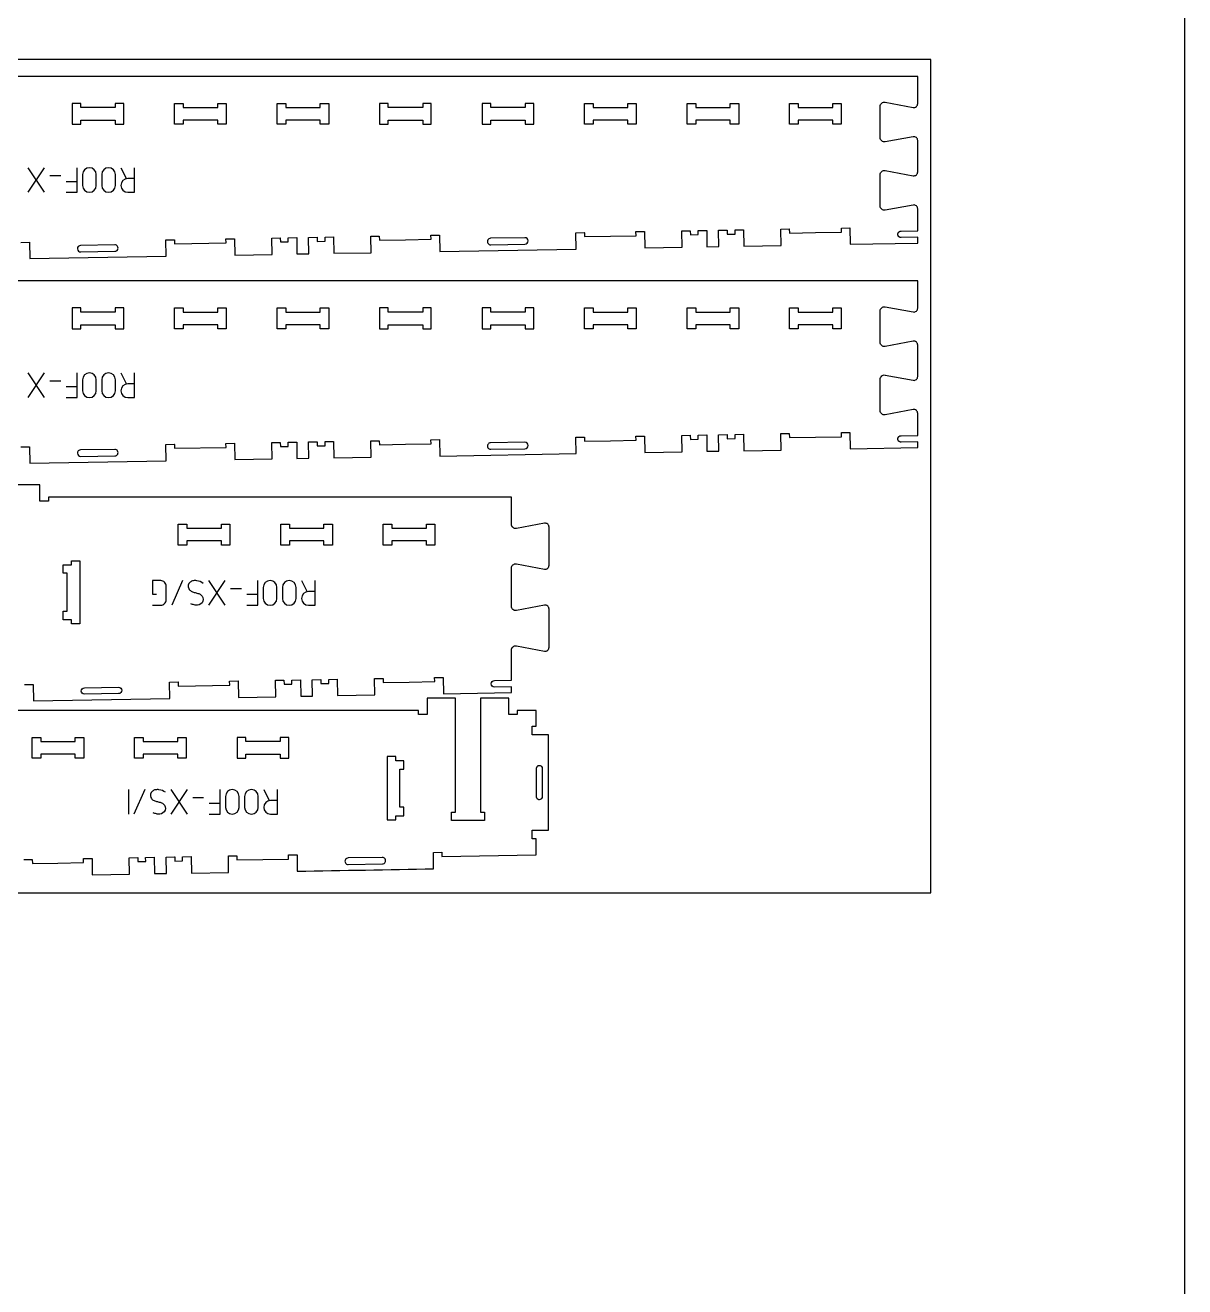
# Model space of a CAD drawing. Extents: x 0 to 12757, y 0 to 30003.
# Drawn here: x 1487 to 3183, y 8779 to 10626 of the extents above; entities that cross this region are included whole.
import ezdxf

# ---------------------------------------------------------------- set-up
doc = ezdxf.new("R2010")
doc.units = 0
for name, color, linetype in [('0_SHEET_SPRUCEPLY_2440X122', 1, 'CONTINUOUS'), ('1_ANYTOOL_1MMDEEP_LABELS_S', 2, 'CONTINUOUS'), ('3_ANYTOOL_CUTTHROUGH_INSID', 4, 'CONTINUOUS'), ('4_ANYTOOL_CUTTHROUGH_OUTSI', 5, 'CONTINUOUS'), ('DONOTCUT', 7, 'CONTINUOUS')]:
    doc.layers.add(name, color=color, linetype=linetype)

msp = doc.modelspace()

# ---------------------------------------------------------------- linework, layer by layer
at = {"layer": '0_SHEET_SPRUCEPLY_2440X122'}
msp.add_lwpolyline([(371.7, 10575.6), (371.7, 9355.6), (2811.7, 9355.6), (2811.7, 10575.6)], close=True, dxfattribs=at)
at = {"layer": '1_ANYTOOL_1MMDEEP_LABELS_S', "color": 2}
for points in [[(1514.5, 10417), (1490.5, 10381)], [(1490.5, 10417), (1514.5, 10381)], [(1546.5, 10381), (1562.5, 10381), (1562.5, 10417)], [(1626.5, 10417), (1634.6, 10400.8)], [(1538.5, 10405), (1522.5, 10405)], [(1546.5, 10397), (1562.5, 10397)], [(1514.5, 10116.5), (1490.5, 10080.5)], [(1490.5, 10116.5), (1514.5, 10080.5)], [(1538.5, 10104.5), (1522.5, 10104.5)], [(1546.5, 10080.5), (1562.5, 10080.5), (1562.5, 10116.5)], [(1626.5, 10116.5), (1634.6, 10100.3)], [(1546.5, 10096.5), (1562.5, 10096.5)], [(1716.9, 9812.5), (1700.9, 9776.5)], [(1754.9, 9812.5), (1778.9, 9776.5)], [(1778.9, 9812.5), (1754.9, 9776.5)], [(1810.9, 9776.5), (1826.9, 9776.5), (1826.9, 9812.5)], [(1890.9, 9812.5), (1899, 9796.3)], [(1802.9, 9800.5), (1786.9, 9800.5)], [(1810.9, 9792.5), (1826.9, 9792.5)], [(1637.6, 9506.6), (1637.6, 9470.6)], [(1661.6, 9506.6), (1645.6, 9470.6)], [(1699.6, 9506.6), (1723.6, 9470.6)], [(1723.6, 9506.6), (1699.6, 9470.6)], [(1747.6, 9494.6), (1731.6, 9494.6)], [(1755.6, 9470.6), (1771.6, 9470.6), (1771.6, 9506.6)], [(1835.6, 9506.6), (1843.7, 9490.4)], [(1755.6, 9486.6), (1771.6, 9486.6)]]:
    msp.add_lwpolyline(points, dxfattribs=at)
for points in [[(1590.5, 10407, 1), (1570.5, 10407), (1570.5, 10391, 1), (1590.5, 10391)], [(1618.5, 10407, 1), (1598.5, 10407), (1598.5, 10391, 1), (1618.5, 10391)], [(1590.5, 10106.5, 1), (1570.5, 10106.5), (1570.5, 10090.5, 1), (1590.5, 10090.5)], [(1618.5, 10106.5, 1), (1598.5, 10106.5), (1598.5, 10090.5, 1), (1618.5, 10090.5)], [(1854.9, 9802.5, 1), (1834.9, 9802.5), (1834.9, 9786.5, 1), (1854.9, 9786.5)], [(1882.9, 9802.5, 1), (1862.9, 9802.5), (1862.9, 9786.5, 1), (1882.9, 9786.5)], [(1799.6, 9496.6, 1), (1779.6, 9496.6), (1779.6, 9480.6, 1), (1799.6, 9480.6)], [(1827.6, 9496.6, 1), (1807.6, 9496.6), (1807.6, 9480.6, 1), (1827.6, 9480.6)]]:
    msp.add_lwpolyline(points, format="xyb", close=True, dxfattribs=at)
for points in [[(1646.5, 10401), (1636.5, 10401, 1), (1636.5, 10381), (1646.5, 10381), (1646.5, 10417)], [(1646.5, 10100.5), (1636.5, 10100.5, 1), (1636.5, 10080.5), (1646.5, 10080.5), (1646.5, 10116.5)], [(1672.9, 9776.5), (1684.9, 9776.5, 0.414214), (1692.9, 9784.5), (1692.9, 9804.5, 0.414214), (1684.9, 9812.5), (1672.9, 9812.5), (1672.9, 9792.5), (1678.9, 9792.5)], [(1746.9, 9808.5, 0.136555), (1737.6, 9812.4, 0.071716), (1732.5, 9812.3, 0.133522), (1727.9, 9810.2, 0.344001), (1725.8, 9800.8, 0.153745), (1729.3, 9797.1, 0.071568), (1734, 9795.2, -0.00912), (1739.2, 9793.9, -0.090615), (1743.7, 9791.8, -0.340346), (1746.5, 9782.4, -0.284273), (1738.8, 9776.5, -0.092596), (1733.8, 9777, -0.017533), (1728.9, 9778.5)], [(1910.9, 9796.5), (1900.9, 9796.5, 1), (1900.9, 9776.5), (1910.9, 9776.5), (1910.9, 9812.5)], [(1691.6, 9502.6, 0.136555), (1682.3, 9506.4, 0.071716), (1677.2, 9506.3, 0.133522), (1672.6, 9504.2, 0.344001), (1670.5, 9494.8, 0.153745), (1674, 9491.1, 0.071568), (1678.7, 9489.3, -0.00912), (1683.8, 9488, -0.090615), (1688.4, 9485.8, -0.340346), (1691.2, 9476.4, -0.284273), (1683.5, 9470.6, -0.092596), (1678.5, 9471, -0.017533), (1673.6, 9472.6)], [(1855.6, 9490.6), (1845.6, 9490.6, 1), (1845.6, 9470.6), (1855.6, 9470.6), (1855.6, 9506.6)]]:
    msp.add_lwpolyline(points, format="xyb", dxfattribs=at)
at = {"layer": '3_ANYTOOL_CUTTHROUGH_INSID', "color": 4}
for points in [[(1567.7, 10486.7), (1618.2, 10486.7), (1618.2, 10480.7), (1630.7, 10480.7), (1630.7, 10511.2), (1618.2, 10511.2), (1618.2, 10505.2), (1567.7, 10505.2), (1567.7, 10511.2), (1555.2, 10511.2), (1555.2, 10480.7), (1567.7, 10480.7)], [(1768.2, 10505.2), (1768.2, 10511.2), (1780.7, 10511.2), (1780.7, 10480.7), (1768.2, 10480.7), (1768.2, 10486.7), (1717.7, 10486.7), (1717.7, 10480.7), (1705.2, 10480.7), (1705.2, 10511.2), (1717.7, 10511.2), (1717.7, 10505.2)], [(1867.7, 10486.7), (1867.7, 10480.7), (1855.2, 10480.7), (1855.2, 10511.2), (1867.7, 10511.2), (1867.7, 10505.2), (1918.2, 10505.2), (1918.2, 10511.2), (1930.7, 10511.2), (1930.7, 10480.7), (1918.2, 10480.7), (1918.2, 10486.7)], [(2042.9, 10486.7), (2068.2, 10486.7), (2068.2, 10480.7), (2080.7, 10480.7), (2080.7, 10511.2), (2068.2, 10511.2), (2068.2, 10505.2), (2017.7, 10505.2), (2017.7, 10511.2), (2005.2, 10511.2), (2005.2, 10480.7), (2017.7, 10480.7), (2017.7, 10486.7)], [(2167.7, 10486.7), (2218.2, 10486.7), (2218.2, 10480.7), (2230.7, 10480.7), (2230.7, 10511.2), (2218.2, 10511.2), (2218.2, 10505.2), (2167.7, 10505.2), (2167.7, 10511.2), (2155.2, 10511.2), (2155.2, 10480.7), (2167.7, 10480.7)], [(2368.2, 10505.2), (2368.2, 10511.2), (2380.7, 10511.2), (2380.7, 10480.7), (2368.2, 10480.7), (2368.2, 10486.7), (2317.7, 10486.7), (2317.7, 10480.7), (2305.2, 10480.7), (2305.2, 10511.2), (2317.7, 10511.2), (2317.7, 10505.2)], [(2467.7, 10486.7), (2467.7, 10480.7), (2455.2, 10480.7), (2455.2, 10511.2), (2467.7, 10511.2), (2467.7, 10505.2), (2518.2, 10505.2), (2518.2, 10511.2), (2530.7, 10511.2), (2530.7, 10480.7), (2518.2, 10480.7), (2518.2, 10486.7)], [(2668.2, 10505.2), (2668.2, 10511.2), (2680.7, 10511.2), (2680.7, 10480.7), (2668.2, 10480.7), (2668.2, 10486.7), (2617.7, 10486.7), (2617.7, 10480.7), (2605.2, 10480.7), (2605.2, 10511.2), (2617.7, 10511.2), (2617.7, 10505.2)], [(1567.7, 10187.2), (1618.2, 10187.2), (1618.2, 10181.2), (1630.7, 10181.2), (1630.7, 10211.7), (1618.2, 10211.7), (1618.2, 10205.7), (1567.7, 10205.7), (1567.7, 10211.7), (1555.2, 10211.7), (1555.2, 10181.2), (1567.7, 10181.2)], [(1768.2, 10205.7), (1768.2, 10211.7), (1780.7, 10211.7), (1780.7, 10181.2), (1768.2, 10181.2), (1768.2, 10187.2), (1717.7, 10187.2), (1717.7, 10181.2), (1705.2, 10181.2), (1705.2, 10211.7), (1717.7, 10211.7), (1717.7, 10205.7)], [(1867.7, 10187.2), (1867.7, 10181.2), (1855.2, 10181.2), (1855.2, 10211.7), (1867.7, 10211.7), (1867.7, 10205.7), (1918.2, 10205.7), (1918.2, 10211.7), (1930.7, 10211.7), (1930.7, 10181.2), (1918.2, 10181.2), (1918.2, 10187.2)], [(2042.9, 10187.2), (2068.2, 10187.2), (2068.2, 10181.2), (2080.7, 10181.2), (2080.7, 10211.7), (2068.2, 10211.7), (2068.2, 10205.7), (2017.7, 10205.7), (2017.7, 10211.7), (2005.2, 10211.7), (2005.2, 10181.2), (2017.7, 10181.2), (2017.7, 10187.2)], [(2167.7, 10187.2), (2218.2, 10187.2), (2218.2, 10181.2), (2230.7, 10181.2), (2230.7, 10211.7), (2218.2, 10211.7), (2218.2, 10205.7), (2167.7, 10205.7), (2167.7, 10211.7), (2155.2, 10211.7), (2155.2, 10181.2), (2167.7, 10181.2)], [(2368.2, 10205.7), (2368.2, 10211.7), (2380.7, 10211.7), (2380.7, 10181.2), (2368.2, 10181.2), (2368.2, 10187.2), (2317.7, 10187.2), (2317.7, 10181.2), (2305.2, 10181.2), (2305.2, 10211.7), (2317.7, 10211.7), (2317.7, 10205.7)], [(2467.7, 10187.2), (2467.7, 10181.2), (2455.2, 10181.2), (2455.2, 10211.7), (2467.7, 10211.7), (2467.7, 10205.7), (2518.2, 10205.7), (2518.2, 10211.7), (2530.7, 10211.7), (2530.7, 10181.2), (2518.2, 10181.2), (2518.2, 10187.2)], [(2668.2, 10205.7), (2668.2, 10211.7), (2680.7, 10211.7), (2680.7, 10181.2), (2668.2, 10181.2), (2668.2, 10187.2), (2617.7, 10187.2), (2617.7, 10181.2), (2605.2, 10181.2), (2605.2, 10211.7), (2617.7, 10211.7), (2617.7, 10205.7)], [(1773.6, 9889.1), (1773.6, 9895.1), (1786.1, 9895.1), (1786.1, 9864.6), (1773.6, 9864.6), (1773.6, 9870.6), (1723.1, 9870.6), (1723.1, 9864.6), (1710.6, 9864.6), (1710.6, 9895.1), (1723.1, 9895.1), (1723.1, 9889.1)], [(1873.1, 9870.6), (1873.1, 9864.6), (1860.6, 9864.6), (1860.6, 9895.1), (1873.1, 9895.1), (1873.1, 9889.1), (1923.6, 9889.1), (1923.6, 9895.1), (1936.1, 9895.1), (1936.1, 9864.6), (1923.6, 9864.6), (1923.6, 9870.6)], [(2073.6, 9889.1), (2073.6, 9895.1), (2086.1, 9895.1), (2086.1, 9864.6), (2073.6, 9864.6), (2073.6, 9870.6), (2023.1, 9870.6), (2023.1, 9864.6), (2010.6, 9864.6), (2010.6, 9895.1), (2023.1, 9895.1), (2023.1, 9889.1)], [(1554.1, 9749.2), (1554.1, 9755.2), (1542.1, 9755.2), (1542.1, 9767.7), (1548.1, 9767.7), (1548.1, 9823.2), (1542.1, 9823.2), (1542.1, 9835.7), (1554.1, 9835.7), (1554.1, 9841.7), (1566.6, 9841.7), (1566.6, 9749.2)], [(1534.5, 9577), (1559.7, 9577), (1559.7, 9583), (1572.2, 9583), (1572.2, 9552.5), (1559.7, 9552.5), (1559.7, 9558.5), (1509.2, 9558.5), (1509.2, 9552.5), (1496.7, 9552.5), (1496.7, 9583), (1509.2, 9583), (1509.2, 9577)], [(1659.2, 9558.5), (1659.2, 9552.5), (1646.7, 9552.5), (1646.7, 9583), (1659.2, 9583), (1659.2, 9577), (1709.7, 9577), (1709.7, 9583), (1722.2, 9583), (1722.2, 9552.5), (1709.7, 9552.5), (1709.7, 9558.5)], [(1834.5, 9558.5), (1859.7, 9558.5), (1859.7, 9552.5), (1872.2, 9552.5), (1872.2, 9583), (1859.7, 9583), (1859.7, 9577), (1809.2, 9577), (1809.2, 9583), (1796.7, 9583), (1796.7, 9552.5), (1809.2, 9552.5), (1809.2, 9558.5)], [(2028.7, 9462.4), (2028.7, 9468.4), (2040.7, 9468.4), (2040.7, 9480.9), (2034.7, 9480.9), (2034.7, 9536.4), (2040.7, 9536.4), (2040.7, 9548.9), (2028.7, 9548.9), (2028.7, 9554.9), (2016.2, 9554.9), (2016.2, 9462.4)]]:
    msp.add_lwpolyline(points, close=True, dxfattribs=at)
for points in [[(2217.6, 10314.5), (2167.6, 10313.7, 1), (2167.8, 10304.2), (2217.8, 10305, 1)], [(1617.6, 10304.1), (1567.6, 10303.2, 1), (1567.8, 10293.7), (1617.8, 10294.6, 1)], [(2217.6, 10015.1), (2167.6, 10014.3, 1), (2167.8, 10004.8), (2217.8, 10005.6, 1)], [(1617.6, 10004.6), (1567.6, 10003.8, 1), (1567.8, 9994.3), (1617.8, 9995.1, 1)], [(1623.1, 9656.6, -1), (1623.2, 9647.1), (1573.2, 9646.2, -1), (1573.1, 9655.7)], [(2243.7, 9496.9), (2243.7, 9536.9, 0.414214), (2239, 9541.6), (2238.9, 9541.6), (2238.8, 9541.6), (2238.6, 9541.6), (2238.5, 9541.6), (2238.4, 9541.6), (2238.3, 9541.6), (2238.2, 9541.6), (2238.1, 9541.6), (2238, 9541.5), (2237.9, 9541.5), (2237.8, 9541.5), (2237.7, 9541.5), (2237.5, 9541.4), (2237.4, 9541.4), (2237.3, 9541.3), (2237.2, 9541.3), (2237.1, 9541.3), (2237, 9541.2), (2236.9, 9541.2), (2236.8, 9541.1), (2236.7, 9541), (2236.6, 9541), (2236.5, 9540.9), (2236.4, 9540.9), (2236.3, 9540.8), (2236.2, 9540.7), (2236.1, 9540.6), (2236, 9540.6), (2235.9, 9540.5), (2235.8, 9540.4), (2235.7, 9540.3), (2235.6, 9540.2), (2235.5, 9540.2), (2235.4, 9540.1), (2235.4, 9540), (2235.3, 9539.9), (2235.2, 9539.8), (2235.1, 9539.7), (2235.1, 9539.6), (2235, 9539.5), (2234.9, 9539.4), (2234.9, 9539.3), (2234.8, 9539.2), (2234.7, 9539.1), (2234.7, 9539), (2234.6, 9538.9), (2234.6, 9538.7), (2234.6, 9538.6), (2234.5, 9538.5), (2234.5, 9538.4), (2234.4, 9538.3), (2234.4, 9538.2), (2234.4, 9538.1), (2234.3, 9538), (2234.3, 9537.9), (2234.3, 9537.8), (2234.3, 9537.6), (2234.3, 9537.5), (2234.2, 9537.4), (2234.2, 9537.3), (2234.2, 9537.2), (2234.2, 9537.1), (2234.2, 9537), (2234.2, 9536.9), (2234.2, 9496.9), (2234.2, 9496.8), (2234.2, 9496.7), (2234.2, 9496.6), (2234.2, 9496.5), (2234.2, 9496.4), (2234.3, 9496.2), (2234.3, 9496.1), (2234.3, 9496), (2234.3, 9495.9), (2234.3, 9495.8), (2234.4, 9495.7), (2234.4, 9495.6), (2234.4, 9495.5), (2234.5, 9495.4), (2234.5, 9495.2), (2234.5, 9495.1), (2234.6, 9495), (2234.6, 9494.9), (2234.7, 9494.8), (2234.7, 9494.7), (2234.8, 9494.6), (2234.9, 9494.5), (2234.9, 9494.4), (2235, 9494.3), (2235.1, 9494.2), (2235.1, 9494.1), (2235.2, 9494), (2235.3, 9493.9), (2235.4, 9493.8), (2235.4, 9493.7), (2235.5, 9493.6), (2235.6, 9493.5), (2235.7, 9493.4), (2235.8, 9493.4), (2235.9, 9493.3), (2236, 9493.2), (2236.1, 9493.1), (2236.2, 9493.1), (2236.3, 9493), (2236.4, 9492.9), (2236.5, 9492.8), (2236.6, 9492.8), (2236.7, 9492.7), (2236.8, 9492.7), (2236.9, 9492.6), (2237, 9492.6), (2237.1, 9492.5), (2237.2, 9492.5), (2237.3, 9492.4), (2237.4, 9492.4), (2237.5, 9492.4), (2237.7, 9492.3), (2237.8, 9492.3), (2237.9, 9492.3), (2238, 9492.2), (2238.1, 9492.2), (2238.2, 9492.2), (2238.3, 9492.2), (2238.4, 9492.2), (2238.5, 9492.2), (2238.6, 9492.1), (2238.8, 9492.1), (2238.9, 9492.1), (2239, 9492.1, 0.414214)], [(1959.3, 9397), (2009.3, 9397.8, 1), (2009.1, 9407.3), (1959.2, 9406.5, 1)]]:
    msp.add_lwpolyline(points, format="xyb", close=True, dxfattribs=at)
at = {"layer": '4_ANYTOOL_CUTTHROUGH_OUTSI', "color": 5}
for points in [[(1480.3, 10307.7), (1492.8, 10307.9), (1493.2, 10283.9), (1692.7, 10287.4), (1692.7, 10287.4), (1692.3, 10311.1), (1692.3, 10311.4), (1704.7, 10311.6), (1704.8, 10311.4), (1704.8, 10311.4), (1704.9, 10305.6), (1780.4, 10306.9), (1780.3, 10312.9), (1792.8, 10313.1), (1792.8, 10312.9), (1792.8, 10312.9), (1793.2, 10289.1), (1847.7, 10290.1), (1847.3, 10313.8), (1847.3, 10314.1), (1859.8, 10314.3), (1859.8, 10314.1), (1859.9, 10308.3), (1871.4, 10308.5), (1871.3, 10314.3), (1871.3, 10314.5), (1883.8, 10314.7), (1883.8, 10314.5), (1883.8, 10314.5), (1884.2, 10290.7), (1901.7, 10291), (1901.3, 10314.8), (1901.3, 10315), (1913.8, 10315.2), (1913.9, 10309.2), (1925.4, 10309.4), (1925.3, 10315.4), (1937.8, 10315.7), (1937.8, 10315.4), (1937.8, 10315.4), (1938.2, 10291.7), (1992.7, 10292.6), (1992.3, 10316.4), (1992.3, 10316.6), (2004.7, 10316.8), (2004.9, 10310.8), (2042.9, 10311.5), (2080.4, 10312.2), (2080.3, 10318.2), (2092.8, 10318.4), (2093.2, 10294.4), (2292.7, 10297.9), (2292.7, 10297.9), (2292.3, 10321.6), (2292.3, 10321.9), (2304.7, 10322.1), (2304.8, 10321.8), (2304.8, 10321.8), (2304.9, 10316.1), (2342.9, 10316.7), (2380.4, 10317.4), (2380.3, 10323.4), (2392.8, 10323.6), (2392.8, 10323.4), (2392.8, 10323.4), (2393.2, 10299.6), (2447.7, 10300.6), (2447.3, 10324.3), (2447.3, 10324.6), (2459.8, 10324.8), (2459.8, 10324.5), (2459.9, 10318.8), (2471.4, 10319), (2471.3, 10324.7), (2471.3, 10325), (2483.8, 10325.2), (2483.8, 10324.9), (2483.8, 10324.9), (2484.2, 10301.2), (2501.7, 10301.5), (2501.3, 10325.3), (2501.3, 10325.5), (2513.8, 10325.7), (2513.9, 10319.7), (2525.4, 10319.9), (2525.3, 10325.9), (2537.8, 10326.1), (2537.8, 10325.9), (2537.8, 10325.9), (2538.2, 10302.1), (2592.7, 10303.1), (2592.3, 10326.8), (2592.3, 10327.1), (2604.7, 10327.3), (2604.9, 10321.3), (2642.9, 10322), (2642.9, 10322), (2681, 10322.6), (2680.9, 10328.6), (2693.1, 10328.9), (2693.4, 10328.9), (2693.8, 10304.9), (2792.7, 10306.6), (2792.7, 10315.1), (2768.4, 10314.7), (2768.4, 10314.7), (2768.3, 10314.7), (2768.2, 10314.7), (2768.1, 10314.7), (2768, 10314.7), (2767.9, 10314.7), (2767.8, 10314.7), (2767.7, 10314.7), (2767.5, 10314.7), (2767.4, 10314.7), (2767.3, 10314.8), (2767.2, 10314.8), (2767.1, 10314.8), (2767, 10314.8), (2766.9, 10314.9), (2766.8, 10314.9), (2766.7, 10315), (2766.5, 10315), (2766.4, 10315), (2766.3, 10315.1), (2766.2, 10315.1), (2766.1, 10315.2), (2766, 10315.3), (2765.9, 10315.3), (2765.8, 10315.4), (2765.7, 10315.4), (2765.6, 10315.5), (2765.5, 10315.6), (2765.4, 10315.7), (2765.3, 10315.7), (2765.2, 10315.8), (2765.1, 10315.9), (2765, 10316), (2764.9, 10316.1), (2764.9, 10316.2), (2764.8, 10316.3), (2764.7, 10316.3), (2764.6, 10316.4), (2764.5, 10316.5), (2764.5, 10316.6), (2764.4, 10316.7), (2764.3, 10316.8), (2764.3, 10316.9), (2764.2, 10317), (2764.1, 10317.1), (2764.1, 10317.3), (2764, 10317.4), (2764, 10317.5), (2763.9, 10317.6), (2763.9, 10317.7), (2763.9, 10317.8), (2763.8, 10317.9), (2763.8, 10318), (2763.7, 10318.1), (2763.7, 10318.2), (2763.7, 10318.3), (2763.7, 10318.5), (2763.6, 10318.6), (2763.6, 10318.7), (2763.6, 10318.8), (2763.6, 10318.9), (2763.6, 10319), (2763.6, 10319.1), (2763.6, 10319.2), (2763.6, 10319.3), (2763.6, 10319.4), (2763.6, 10319.5), (2763.6, 10319.6), (2763.6, 10319.7), (2763.6, 10319.9), (2763.6, 10320), (2763.6, 10320.1), (2763.6, 10320.2), (2763.7, 10320.3), (2763.7, 10320.4), (2763.7, 10320.5), (2763.7, 10320.6), (2763.8, 10320.7), (2763.8, 10320.9), (2763.8, 10321), (2763.9, 10321.1), (2763.9, 10321.2), (2764, 10321.3), (2764, 10321.4), (2764.1, 10321.5), (2764.1, 10321.6), (2764.2, 10321.7), (2764.2, 10321.8), (2764.3, 10321.9), (2764.4, 10322), (2764.4, 10322.1), (2764.5, 10322.2), (2764.6, 10322.3), (2764.7, 10322.4), (2764.7, 10322.5), (2764.8, 10322.6), (2764.9, 10322.7), (2765, 10322.8), (2765.1, 10322.9), (2765.2, 10323), (2765.3, 10323), (2765.4, 10323.1), (2765.5, 10323.2), (2765.6, 10323.3), (2765.7, 10323.3), (2765.8, 10323.4), (2765.9, 10323.5), (2766, 10323.5), (2766.1, 10323.6), (2766.2, 10323.6), (2766.3, 10323.7), (2766.4, 10323.7), (2766.5, 10323.8), (2766.6, 10323.8), (2766.7, 10323.9), (2766.8, 10323.9), (2766.9, 10323.9), (2767, 10324), (2767.2, 10324), (2767.3, 10324), (2767.4, 10324.1), (2767.5, 10324.1), (2767.6, 10324.1), (2767.7, 10324.1), (2767.8, 10324.1), (2767.9, 10324.1), (2768, 10324.1), (2768.1, 10324.2), (2768.2, 10324.2), (2792.7, 10324.6), (2792.7, 10356.8), (2792.7, 10356.8, 0.220464), (2790.6, 10361.1, 0.220352), (2786, 10362.4), (2745, 10354.8), (2745, 10354.8), (2745, 10354.8), (2745, 10354.8, -0.463455), (2737.7, 10360.9), (2737.7, 10406.8, -0.463455), (2745, 10412.9), (2745, 10412.9), (2745, 10412.9), (2745, 10412.9), (2786, 10405.3, 0.220352), (2790.6, 10406.5, 0.220464), (2792.7, 10410.9), (2792.7, 10456.8, 0.220464), (2790.6, 10461.1, 0.220352), (2786, 10462.4), (2745, 10454.8), (2745, 10454.8), (2745, 10454.8), (2745, 10454.8, -0.463455), (2737.7, 10460.9), (2737.7, 10506.8, -0.463455), (2745, 10512.9), (2745, 10512.9), (2745, 10512.9), (2745, 10512.9), (2786, 10505.3, 0.220352), (2790.6, 10506.5, 0.220464), (2792.7, 10510.9), (2792.7, 10550.7), (2642.9, 10550.7), (393.2, 10550.7)], [(1480.3, 10008.3), (1492.8, 10008.5), (1493.2, 9984.5), (1692.7, 9988), (1692.7, 9988), (1692.3, 10011.7), (1692.3, 10012), (1704.7, 10012.2), (1704.8, 10011.9), (1704.8, 10011.9), (1704.9, 10006.2), (1780.4, 10007.5), (1780.3, 10013.5), (1792.8, 10013.7), (1792.8, 10013.5), (1792.8, 10013.5), (1793.2, 9989.7), (1847.7, 9990.7), (1847.3, 10014.4), (1847.3, 10014.7), (1859.8, 10014.9), (1859.8, 10014.6), (1859.9, 10008.9), (1871.4, 10009.1), (1871.3, 10014.8), (1871.3, 10015.1), (1883.8, 10015.3), (1883.8, 10015), (1883.8, 10015), (1884.2, 9991.3), (1901.7, 9991.6), (1901.3, 10015.3), (1901.3, 10015.6), (1913.8, 10015.8), (1913.9, 10009.8), (1925.4, 10010), (1925.3, 10016), (1937.8, 10016.2), (1937.8, 10016), (1937.8, 10016), (1938.2, 9992.2), (1992.7, 9993.2), (1992.3, 10016.9), (1992.3, 10017.2), (2004.7, 10017.4), (2004.9, 10011.4), (2042.9, 10012.1), (2080.4, 10012.7), (2080.3, 10018.7), (2092.8, 10018.9), (2093.2, 9994.9), (2292.7, 9998.4), (2292.7, 9998.4), (2292.3, 10022.2), (2292.3, 10022.4), (2304.7, 10022.6), (2304.8, 10022.4), (2304.8, 10022.4), (2304.9, 10016.6), (2342.9, 10017.3), (2380.4, 10018), (2380.3, 10024), (2392.8, 10024.2), (2392.8, 10023.9), (2392.8, 10023.9), (2393.2, 10000.2), (2447.7, 10001.1), (2447.3, 10024.9), (2447.3, 10025.1), (2459.8, 10025.3), (2459.8, 10025.1), (2459.9, 10019.3), (2471.4, 10019.5), (2471.3, 10025.3), (2471.3, 10025.5), (2483.8, 10025.8), (2483.8, 10025.5), (2483.8, 10025.5), (2484.2, 10001.8), (2501.7, 10002.1), (2501.3, 10025.8), (2501.3, 10026.1), (2513.8, 10026.3), (2513.9, 10020.3), (2525.4, 10020.5), (2525.3, 10026.5), (2537.8, 10026.7), (2537.8, 10026.5), (2537.8, 10026.5), (2538.2, 10002.7), (2592.7, 10003.7), (2592.3, 10027.4), (2592.3, 10027.7), (2604.7, 10027.9), (2604.9, 10021.9), (2642.9, 10022.5), (2642.9, 10022.5), (2681, 10023.2), (2680.9, 10029.2), (2693.1, 10029.4), (2693.4, 10029.4), (2693.8, 10005.4), (2792.7, 10007.2), (2792.7, 10015.7), (2768.4, 10015.2), (2768.4, 10015.2), (2768.3, 10015.2), (2768.2, 10015.2), (2768.1, 10015.2), (2768, 10015.2), (2767.9, 10015.2), (2767.8, 10015.3), (2767.7, 10015.3), (2767.5, 10015.3), (2767.4, 10015.3), (2767.3, 10015.3), (2767.2, 10015.4), (2767.1, 10015.4), (2767, 10015.4), (2766.9, 10015.5), (2766.8, 10015.5), (2766.7, 10015.5), (2766.5, 10015.6), (2766.4, 10015.6), (2766.3, 10015.7), (2766.2, 10015.7), (2766.1, 10015.8), (2766, 10015.8), (2765.9, 10015.9), (2765.8, 10016), (2765.7, 10016), (2765.6, 10016.1), (2765.5, 10016.2), (2765.4, 10016.2), (2765.3, 10016.3), (2765.2, 10016.4), (2765.1, 10016.5), (2765, 10016.6), (2764.9, 10016.6), (2764.9, 10016.7), (2764.8, 10016.8), (2764.7, 10016.9), (2764.6, 10017), (2764.5, 10017.1), (2764.5, 10017.2), (2764.4, 10017.3), (2764.3, 10017.4), (2764.3, 10017.5), (2764.2, 10017.6), (2764.1, 10017.7), (2764.1, 10017.8), (2764, 10017.9), (2764, 10018), (2763.9, 10018.1), (2763.9, 10018.3), (2763.9, 10018.4), (2763.8, 10018.5), (2763.8, 10018.6), (2763.7, 10018.7), (2763.7, 10018.8), (2763.7, 10018.9), (2763.7, 10019), (2763.6, 10019.1), (2763.6, 10019.2), (2763.6, 10019.4), (2763.6, 10019.5), (2763.6, 10019.6), (2763.6, 10019.7), (2763.6, 10019.8), (2763.6, 10019.9), (2763.6, 10020), (2763.6, 10020.1), (2763.6, 10020.2), (2763.6, 10020.3), (2763.6, 10020.4), (2763.6, 10020.5), (2763.6, 10020.6), (2763.6, 10020.8), (2763.7, 10020.9), (2763.7, 10021), (2763.7, 10021.1), (2763.7, 10021.2), (2763.8, 10021.3), (2763.8, 10021.4), (2763.8, 10021.5), (2763.9, 10021.6), (2763.9, 10021.8), (2764, 10021.9), (2764, 10022), (2764.1, 10022.1), (2764.1, 10022.2), (2764.2, 10022.3), (2764.2, 10022.4), (2764.3, 10022.5), (2764.4, 10022.6), (2764.4, 10022.7), (2764.5, 10022.8), (2764.6, 10022.9), (2764.7, 10023), (2764.7, 10023.1), (2764.8, 10023.2), (2764.9, 10023.3), (2765, 10023.4), (2765.1, 10023.4), (2765.2, 10023.5), (2765.3, 10023.6), (2765.4, 10023.7), (2765.5, 10023.8), (2765.6, 10023.8), (2765.7, 10023.9), (2765.8, 10024), (2765.9, 10024), (2766, 10024.1), (2766.1, 10024.2), (2766.2, 10024.2), (2766.3, 10024.3), (2766.4, 10024.3), (2766.5, 10024.4), (2766.6, 10024.4), (2766.7, 10024.4), (2766.8, 10024.5), (2766.9, 10024.5), (2767, 10024.5), (2767.2, 10024.6), (2767.3, 10024.6), (2767.4, 10024.6), (2767.5, 10024.7), (2767.6, 10024.7), (2767.7, 10024.7), (2767.8, 10024.7), (2767.9, 10024.7), (2768, 10024.7), (2768.1, 10024.7), (2768.2, 10024.7), (2792.7, 10025.2), (2792.7, 10057.3), (2792.7, 10057.3, 0.220464), (2790.6, 10061.7, 0.220352), (2786, 10063), (2745, 10055.3), (2745, 10055.3), (2745, 10055.3), (2745, 10055.3, -0.463455), (2737.7, 10061.5), (2737.7, 10107.3, -0.463455), (2745, 10113.5), (2745, 10113.5), (2745, 10113.5), (2745, 10113.5), (2786, 10105.8, 0.220352), (2790.6, 10107.1, 0.220464), (2792.7, 10111.5), (2792.7, 10157.3, 0.220464), (2790.6, 10161.7, 0.220352), (2786, 10163), (2745, 10155.3), (2745, 10155.3), (2745, 10155.3), (2745, 10155.3, -0.463455), (2737.7, 10161.5), (2737.7, 10207.3, -0.463455), (2745, 10213.5), (2745, 10213.5), (2745, 10213.5), (2745, 10213.5), (2786, 10205.8, 0.220352), (2790.6, 10207.1, 0.220464), (2792.7, 10211.5), (2792.7, 10251.2), (393.2, 10251.2)], [(1485.7, 9660.2), (1498.2, 9660.4), (1498.7, 9636.4), (1698.1, 9639.9), (1698.1, 9639.9), (1697.7, 9663.6), (1697.7, 9663.9), (1710.2, 9664.1), (1710.3, 9658.1), (1785.9, 9659.4), (1785.7, 9665.4), (1798.2, 9665.6), (1798.3, 9665.4), (1798.3, 9665.4), (1798.7, 9641.6), (1853.2, 9642.6), (1852.7, 9666.3), (1852.7, 9666.6), (1865.2, 9666.8), (1865.3, 9660.8), (1876.8, 9661), (1876.7, 9667), (1889.2, 9667.2), (1889.2, 9667), (1889.2, 9667), (1889.7, 9643.2), (1907.1, 9643.5), (1906.7, 9667.3), (1906.7, 9667.5), (1919.2, 9667.7), (1919.3, 9661.7), (1930.8, 9661.9), (1930.7, 9667.9), (1943.2, 9668.1), (1943.2, 9667.9), (1943.2, 9667.9), (1943.6, 9644.1), (1998.1, 9645.1), (1997.7, 9668.8), (1997.7, 9669.1), (2010.2, 9669.3), (2010.3, 9663.3), (2010.3, 9663.3), (2048.4, 9664), (2085.8, 9664.6), (2085.7, 9670.6), (2098.2, 9670.8), (2098.7, 9646.9), (2198.1, 9648.6), (2198.1, 9657.1), (2173.2, 9656.7), (2173.2, 9656.7, -1), (2173.1, 9666.2), (2198.1, 9666.6), (2198.1, 9710.8), (2198.1, 9710.8), (2198.1, 9711), (2198.2, 9711.1), (2198.2, 9711.3), (2198.2, 9711.5), (2198.2, 9711.6), (2198.2, 9711.8), (2198.3, 9712), (2198.3, 9712.1), (2198.3, 9712.3), (2198.4, 9712.5), (2198.4, 9712.6), (2198.5, 9712.8), (2198.5, 9713), (2198.6, 9713.1), (2198.7, 9713.3), (2198.7, 9713.4), (2198.8, 9713.6), (2198.9, 9713.8), (2199, 9713.9), (2199.1, 9714.1), (2199.1, 9714.2), (2199.2, 9714.3), (2199.3, 9714.5), (2199.4, 9714.6), (2199.5, 9714.8), (2199.6, 9714.9), (2199.8, 9715), (2199.9, 9715.1), (2200, 9715.3), (2200.1, 9715.4), (2200.2, 9715.5), (2200.4, 9715.6, -0.220464), (2205.4, 9717), (2205.4, 9717), (2205.4, 9717), (2205.4, 9717), (2246.5, 9709.3, 0.220352), (2251.1, 9710.6, 0.220464), (2253.1, 9715), (2253.1, 9770.8, 0.220464), (2251.1, 9775.2, 0.220352), (2246.5, 9776.5), (2205.4, 9768.8), (2205.4, 9768.8), (2205.4, 9768.8), (2205.4, 9768.8, -0.463455), (2198.1, 9775), (2198.1, 9830.8, -0.463455), (2205.4, 9837), (2205.4, 9837), (2205.4, 9837), (2205.4, 9837), (2246.5, 9829.3, 0.220352), (2251.1, 9830.6, 0.220464), (2253.1, 9835), (2253.1, 9890.8, 0.220464), (2251.1, 9895.2, 0.220352), (2246.5, 9896.5), (2205.4, 9888.8), (2205.4, 9888.8), (2205.4, 9888.8), (2205.4, 9888.8, -0.220464), (2200.4, 9890.2), (2200.2, 9890.3), (2200.1, 9890.4), (2200, 9890.6), (2199.9, 9890.7), (2199.8, 9890.8), (2199.6, 9890.9), (2199.5, 9891.1), (2199.4, 9891.2), (2199.3, 9891.3), (2199.2, 9891.5), (2199.1, 9891.6), (2199.1, 9891.7), (2199, 9891.9), (2198.9, 9892), (2198.8, 9892.2), (2198.7, 9892.4), (2198.7, 9892.5), (2198.6, 9892.7), (2198.5, 9892.8), (2198.5, 9893), (2198.4, 9893.2), (2198.4, 9893.3), (2198.3, 9893.5), (2198.3, 9893.7), (2198.3, 9893.8), (2198.2, 9894), (2198.2, 9894.2), (2198.2, 9894.3), (2198.2, 9894.5), (2198.2, 9894.7), (2198.1, 9894.8), (2198.1, 9895), (2198.1, 9934.6), (1520.6, 9934.6), (1520.6, 9928.6), (1508.1, 9928.6), (1508.1, 9952.6), (1466.6, 9952.6)], [(1484.4, 9404.2), (1496.9, 9404.4), (1497, 9398.4), (1534.5, 9399), (1571.9, 9399.7), (1571.8, 9405.7), (1584.3, 9405.9), (1584.3, 9405.7), (1584.3, 9405.7), (1584.7, 9381.9), (1639.2, 9382.9), (1638.8, 9406.6), (1638.8, 9406.9), (1651.3, 9407.1), (1651.3, 9406.8), (1651.4, 9401.1), (1662.9, 9401.3), (1662.8, 9407), (1662.8, 9407.3), (1675.3, 9407.5), (1675.3, 9407.2), (1675.3, 9407.2), (1675.7, 9383.5), (1693.2, 9383.8), (1692.8, 9407.5), (1692.8, 9407.8), (1705, 9408), (1705.3, 9408), (1705.4, 9402), (1716.9, 9402.2), (1716.8, 9408.2), (1729.3, 9408.4), (1729.3, 9408.2), (1729.3, 9408.2), (1729.7, 9384.4), (1784.2, 9385.4), (1783.8, 9409.1), (1783.8, 9409.4), (1796.3, 9409.6), (1796.4, 9403.6), (1834.5, 9404.3), (1871.9, 9404.9), (1871.8, 9410.9), (1884.3, 9411.1), (1884.3, 9410.9), (1884.3, 9410.9), (1884.7, 9387.1, 0.000266), (2084.2, 9390.6), (2083.8, 9414.6), (2096.3, 9414.8), (2096.3, 9414.6), (2096.4, 9408.8), (2234.2, 9411.2), (2234.2, 9434.6), (2228.2, 9434.6), (2228.2, 9447.1), (2252.2, 9447.1), (2252.2, 9586.7), (2228.2, 9586.7), (2228.2, 9599.2), (2234.2, 9599.2), (2234.2, 9622.5), (2206.7, 9622.5), (2206.7, 9616.5), (2194.2, 9616.5), (2194.2, 9640.5), (2152.7, 9640.5), (2152.7, 9473.6), (2158.7, 9473.6), (2158.7, 9461.1), (2110.2, 9461.1), (2110.2, 9473.6), (2116.2, 9473.6), (2116.2, 9640.5), (2074.7, 9640.5), (2074.7, 9640.5), (2074.7, 9616.5), (2062.2, 9616.5), (2062.2, 9622.5), (1384.7, 9622.5)]]:
    msp.add_lwpolyline(points, format="xyb", dxfattribs=at)
at = {"layer": 'DONOTCUT'}
msp.add_lwpolyline([(0, 0), (3183.4, 0), (3183.4, 13863.5), (0, 13863.5)], close=True, dxfattribs=at)

doc.saveas('drawing.dxf')
